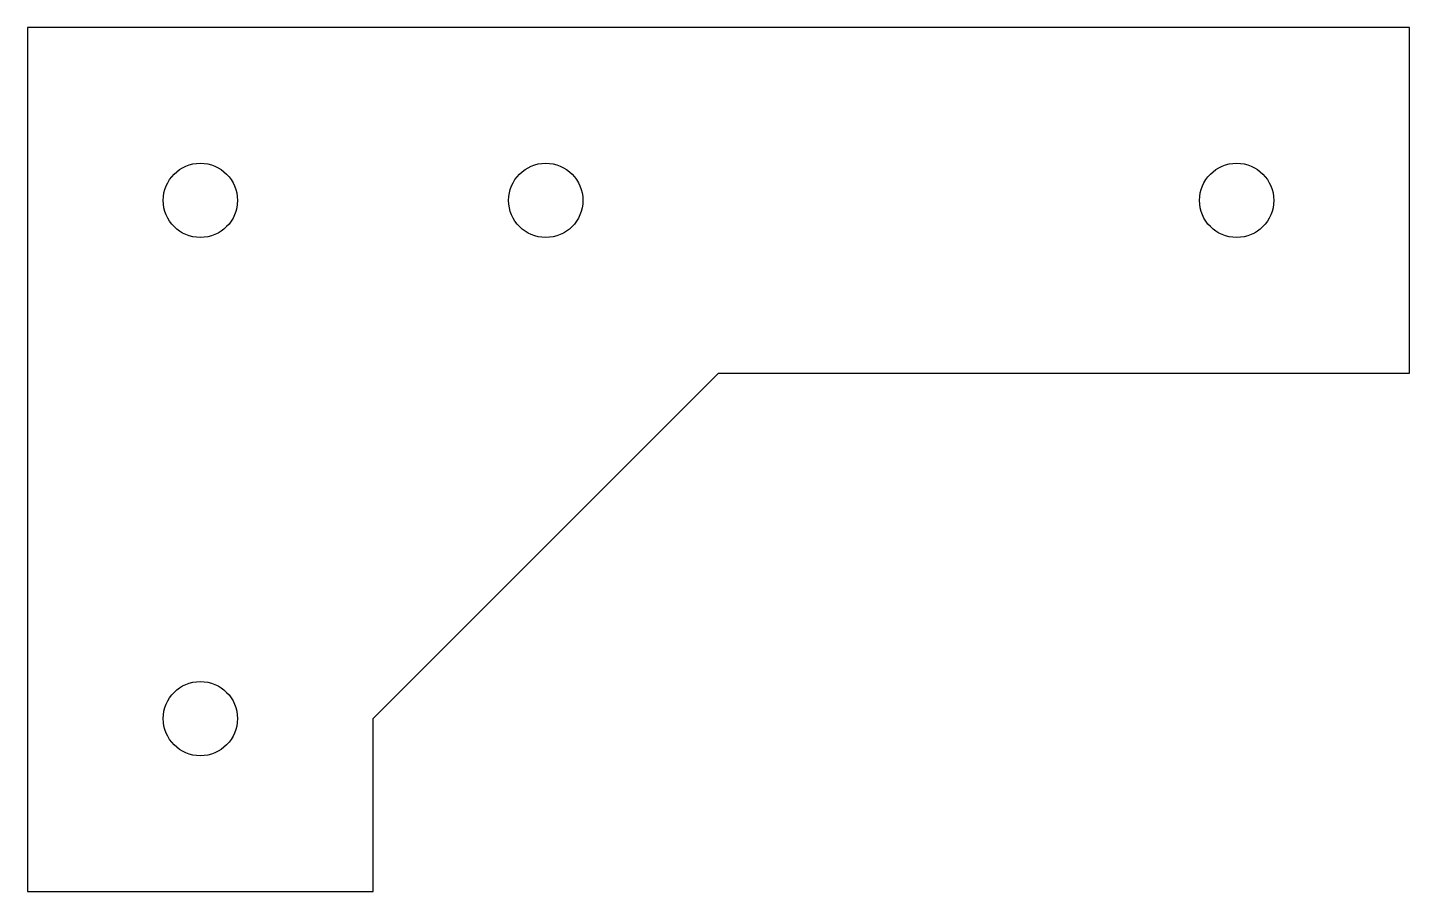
# Model space of a CAD drawing. Header units: millimetres. Extents: x -27.5 to 52.5, y 115 to 165.
import ezdxf

# ---------------------------------------------------------------- set-up
doc = ezdxf.new("R2010")
doc.units = ezdxf.units.MM

msp = doc.modelspace()

# ---------------------------------------------------------------- linework, layer by layer
at = {"color": 7, "linetype": 'Continuous', "lineweight": 25}
for p, q in [((-27.503, 165), (-27.503, 115)), ((52.497, 165), (-27.503, 165)), ((52.497, 145), (52.497, 165)), ((-7.503, 125), (12.497, 145)), ((12.497, 145), (52.497, 145)), ((-7.503, 115), (-7.503, 125)), ((-27.503, 115), (-7.503, 115))]:
    msp.add_line(p, q, dxfattribs=at)
for centre in [(-17.503, 155), (2.497, 155), (42.497, 155), (-17.503, 125)]:
    msp.add_circle(centre, 2.15, dxfattribs=at)

doc.saveas('drawing.dxf')
